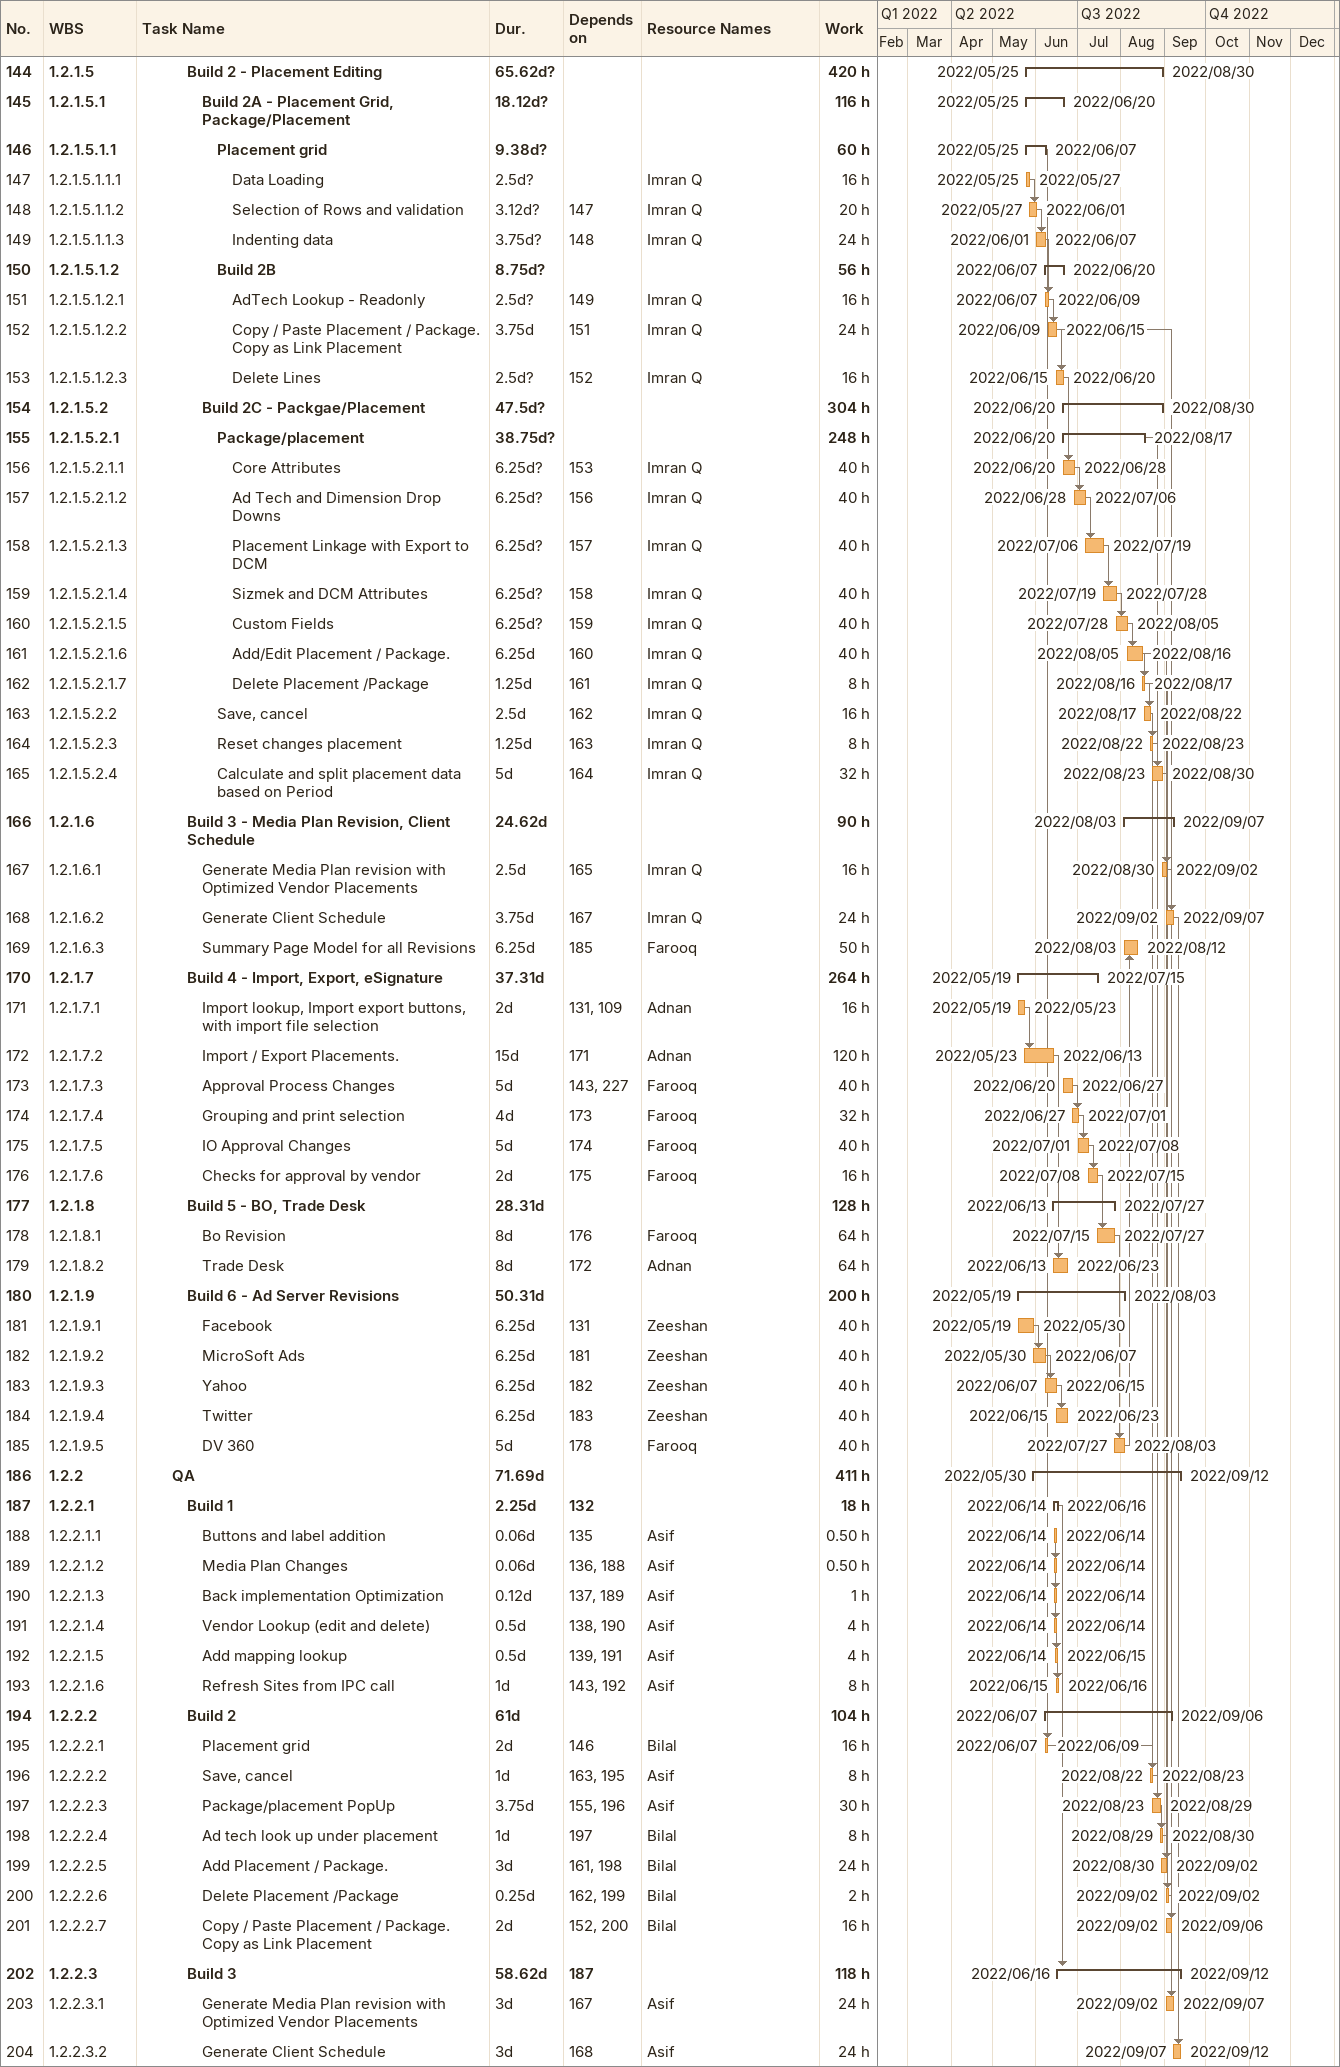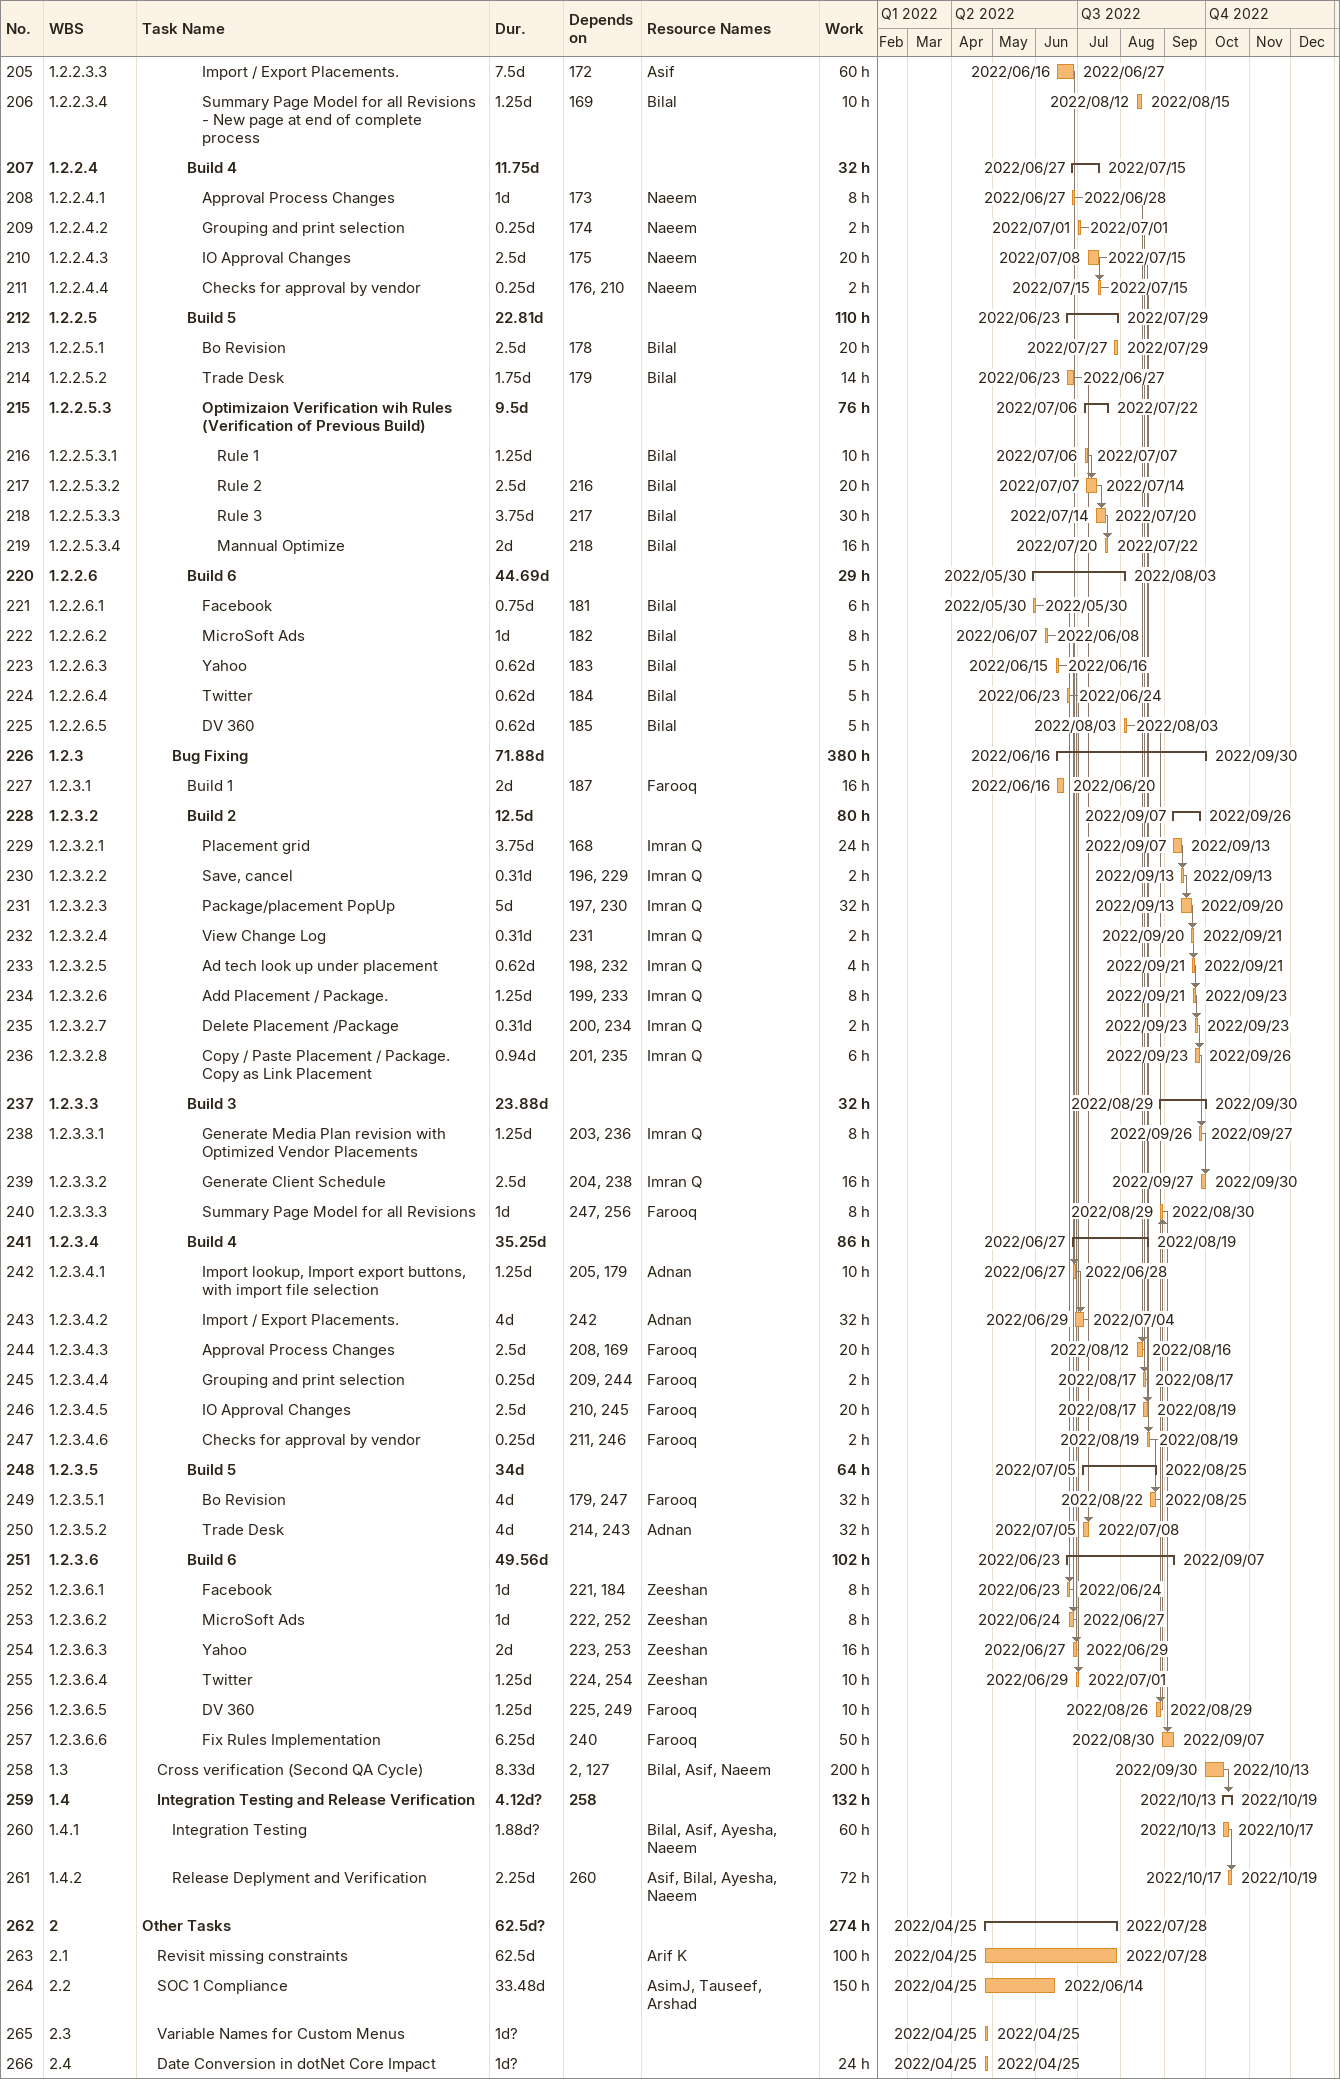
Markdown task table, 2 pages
| ID | WBS | Task | Duration | Start | Finish | Predecessors | Resources | Work (h) |
|---|---|---|---|---|---|---|---|---|
| 144 | 1.2.1.5 | **Build 2 - Placement Editing** | 65.62d? | 2022-05-25 | 2022-08-30 |  |  | 420 |
| 145 | 1.2.1.5.1 | **Build 2A - Placement Grid, Package/Placement** | 18.12d? | 2022-05-25 | 2022-06-20 |  |  | 116 |
| 146 | 1.2.1.5.1.1 | **Placement grid** | 9.38d? | 2022-05-25 | 2022-06-07 |  |  | 60 |
| 147 | 1.2.1.5.1.1.1 | Data Loading | 2.5d? | 2022-05-25 | 2022-05-27 |  | Imran Q | 16 |
| 148 | 1.2.1.5.1.1.2 | Selection of Rows and validation | 3.12d? | 2022-05-27 | 2022-06-01 | 147 | Imran Q | 20 |
| 149 | 1.2.1.5.1.1.3 | Indenting data | 3.75d? | 2022-06-01 | 2022-06-07 | 148 | Imran Q | 24 |
| 150 | 1.2.1.5.1.2 | **Build 2B** | 8.75d? | 2022-06-07 | 2022-06-20 |  |  | 56 |
| 151 | 1.2.1.5.1.2.1 | AdTech Lookup - Readonly | 2.5d? | 2022-06-07 | 2022-06-09 | 149 | Imran Q | 16 |
| 152 | 1.2.1.5.1.2.2 | Copy / Paste Placement / Package. Copy as Link Placement | 3.75d | 2022-06-09 | 2022-06-15 | 151 | Imran Q | 24 |
| 153 | 1.2.1.5.1.2.3 | Delete Lines | 2.5d? | 2022-06-15 | 2022-06-20 | 152 | Imran Q | 16 |
| 154 | 1.2.1.5.2 | **Build 2C - Packgae/Placement** | 47.5d? | 2022-06-20 | 2022-08-30 |  |  | 304 |
| 155 | 1.2.1.5.2.1 | **Package/placement** | 38.75d? | 2022-06-20 | 2022-08-17 |  |  | 248 |
| 156 | 1.2.1.5.2.1.1 | Core Attributes | 6.25d? | 2022-06-20 | 2022-06-28 | 153 | Imran Q | 40 |
| 157 | 1.2.1.5.2.1.2 | Ad Tech and Dimension Drop Downs | 6.25d? | 2022-06-28 | 2022-07-06 | 156 | Imran Q | 40 |
| 158 | 1.2.1.5.2.1.3 | Placement Linkage with Export to DCM | 6.25d? | 2022-07-06 | 2022-07-19 | 157 | Imran Q | 40 |
| 159 | 1.2.1.5.2.1.4 | Sizmek and DCM Attributes | 6.25d? | 2022-07-19 | 2022-07-28 | 158 | Imran Q | 40 |
| 160 | 1.2.1.5.2.1.5 | Custom Fields | 6.25d? | 2022-07-28 | 2022-08-05 | 159 | Imran Q | 40 |
| 161 | 1.2.1.5.2.1.6 | Add/Edit Placement / Package. | 6.25d | 2022-08-05 | 2022-08-16 | 160 | Imran Q | 40 |
| 162 | 1.2.1.5.2.1.7 | Delete Placement /Package | 1.25d | 2022-08-16 | 2022-08-17 | 161 | Imran Q | 8 |
| 163 | 1.2.1.5.2.2 | Save, cancel | 2.5d | 2022-08-17 | 2022-08-22 | 162 | Imran Q | 16 |
| 164 | 1.2.1.5.2.3 | Reset changes placement | 1.25d | 2022-08-22 | 2022-08-23 | 163 | Imran Q | 8 |
| 165 | 1.2.1.5.2.4 | Calculate and split placement data based on Period | 5d | 2022-08-23 | 2022-08-30 | 164 | Imran Q | 32 |
| 166 | 1.2.1.6 | **Build 3 - Media Plan Revision, Client Schedule** | 24.62d | 2022-08-03 | 2022-09-07 |  |  | 90 |
| 167 | 1.2.1.6.1 | Generate Media Plan revision with Optimized Vendor Placements | 2.5d | 2022-08-30 | 2022-09-02 | 165 | Imran Q | 16 |
| 168 | 1.2.1.6.2 | Generate Client Schedule | 3.75d | 2022-09-02 | 2022-09-07 | 167 | Imran Q | 24 |
| 169 | 1.2.1.6.3 | Summary Page Model for all Revisions | 6.25d | 2022-08-03 | 2022-08-12 | 185 | Farooq | 50 |
| 170 | 1.2.1.7 | **Build 4 - Import, Export, eSignature** | 37.31d | 2022-05-19 | 2022-07-15 |  |  | 264 |
| 171 | 1.2.1.7.1 | Import lookup, Import export buttons, with import file selection | 2d | 2022-05-19 | 2022-05-23 | 131, 109 | Adnan | 16 |
| 172 | 1.2.1.7.2 | Import / Export Placements. | 15d | 2022-05-23 | 2022-06-13 | 171 | Adnan | 120 |
| 173 | 1.2.1.7.3 | Approval Process Changes | 5d | 2022-06-20 | 2022-06-27 | 143, 227 | Farooq | 40 |
| 174 | 1.2.1.7.4 | Grouping and print selection | 4d | 2022-06-27 | 2022-07-01 | 173 | Farooq | 32 |
| 175 | 1.2.1.7.5 | IO Approval Changes | 5d | 2022-07-01 | 2022-07-08 | 174 | Farooq | 40 |
| 176 | 1.2.1.7.6 | Checks for approval by vendor | 2d | 2022-07-08 | 2022-07-15 | 175 | Farooq | 16 |
| 177 | 1.2.1.8 | **Build 5 - BO, Trade Desk** | 28.31d | 2022-06-13 | 2022-07-27 |  |  | 128 |
| 178 | 1.2.1.8.1 | Bo Revision | 8d | 2022-07-15 | 2022-07-27 | 176 | Farooq | 64 |
| 179 | 1.2.1.8.2 | Trade Desk | 8d | 2022-06-13 | 2022-06-23 | 172 | Adnan | 64 |
| 180 | 1.2.1.9 | **Build 6 - Ad Server Revisions** | 50.31d | 2022-05-19 | 2022-08-03 |  |  | 200 |
| 181 | 1.2.1.9.1 | Facebook | 6.25d | 2022-05-19 | 2022-05-30 | 131 | Zeeshan | 40 |
| 182 | 1.2.1.9.2 | MicroSoft Ads | 6.25d | 2022-05-30 | 2022-06-07 | 181 | Zeeshan | 40 |
| 183 | 1.2.1.9.3 | Yahoo | 6.25d | 2022-06-07 | 2022-06-15 | 182 | Zeeshan | 40 |
| 184 | 1.2.1.9.4 | Twitter | 6.25d | 2022-06-15 | 2022-06-23 | 183 | Zeeshan | 40 |
| 185 | 1.2.1.9.5 | DV 360 | 5d | 2022-07-27 | 2022-08-03 | 178 | Farooq | 40 |
| 186 | 1.2.2 | **QA** | 71.69d | 2022-05-30 | 2022-09-12 |  |  | 411 |
| 187 | 1.2.2.1 | **Build 1** | 2.25d | 2022-06-14 | 2022-06-16 | 132 |  | 18 |
| 188 | 1.2.2.1.1 | Buttons and label addition | 0.06d | 2022-06-14 | 2022-06-14 | 135 | Asif | 0.50 |
| 189 | 1.2.2.1.2 | Media Plan Changes | 0.06d | 2022-06-14 | 2022-06-14 | 136, 188 | Asif | 0.50 |
| 190 | 1.2.2.1.3 | Back implementation Optimization | 0.12d | 2022-06-14 | 2022-06-14 | 137, 189 | Asif | 1 |
| 191 | 1.2.2.1.4 | Vendor Lookup (edit and delete) | 0.5d | 2022-06-14 | 2022-06-14 | 138, 190 | Asif | 4 |
| 192 | 1.2.2.1.5 | Add mapping lookup | 0.5d | 2022-06-14 | 2022-06-15 | 139, 191 | Asif | 4 |
| 193 | 1.2.2.1.6 | Refresh Sites from IPC call | 1d | 2022-06-15 | 2022-06-16 | 143, 192 | Asif | 8 |
| 194 | 1.2.2.2 | **Build 2** | 61d | 2022-06-07 | 2022-09-06 |  |  | 104 |
| 195 | 1.2.2.2.1 | Placement grid | 2d | 2022-06-07 | 2022-06-09 | 146 | Bilal | 16 |
| 196 | 1.2.2.2.2 | Save, cancel | 1d | 2022-08-22 | 2022-08-23 | 163, 195 | Asif | 8 |
| 197 | 1.2.2.2.3 | Package/placement PopUp | 3.75d | 2022-08-23 | 2022-08-29 | 155, 196 | Asif | 30 |
| 198 | 1.2.2.2.4 | Ad tech look up under placement | 1d | 2022-08-29 | 2022-08-30 | 197 | Bilal | 8 |
| 199 | 1.2.2.2.5 | Add Placement / Package. | 3d | 2022-08-30 | 2022-09-02 | 161, 198 | Bilal | 24 |
| 200 | 1.2.2.2.6 | Delete Placement /Package | 0.25d | 2022-09-02 | 2022-09-02 | 162, 199 | Bilal | 2 |
| 201 | 1.2.2.2.7 | Copy / Paste Placement / Package. Copy as Link Placement | 2d | 2022-09-02 | 2022-09-06 | 152, 200 | Bilal | 16 |
| 202 | 1.2.2.3 | **Build 3** | 58.62d | 2022-06-16 | 2022-09-12 | 187 |  | 118 |
| 203 | 1.2.2.3.1 | Generate Media Plan revision with Optimized Vendor Placements | 3d | 2022-09-02 | 2022-09-07 | 167 | Asif | 24 |
| 204 | 1.2.2.3.2 | Generate Client Schedule | 3d | 2022-09-07 | 2022-09-12 | 168 | Asif | 24 |
| 205 | 1.2.2.3.3 | Import / Export Placements. | 7.5d | 2022-06-16 | 2022-06-27 | 172 | Asif | 60 |
| 206 | 1.2.2.3.4 | Summary Page Model for all Revisions - New page at end of complete process | 1.25d | 2022-08-12 | 2022-08-15 | 169 | Bilal | 10 |
| 207 | 1.2.2.4 | **Build 4** | 11.75d | 2022-06-27 | 2022-07-15 |  |  | 32 |
| 208 | 1.2.2.4.1 | Approval Process Changes | 1d | 2022-06-27 | 2022-06-28 | 173 | Naeem | 8 |
| 209 | 1.2.2.4.2 | Grouping and print selection | 0.25d | 2022-07-01 | 2022-07-01 | 174 | Naeem | 2 |
| 210 | 1.2.2.4.3 | IO Approval Changes | 2.5d | 2022-07-08 | 2022-07-15 | 175 | Naeem | 20 |
| 211 | 1.2.2.4.4 | Checks for approval by vendor | 0.25d | 2022-07-15 | 2022-07-15 | 176, 210 | Naeem | 2 |
| 212 | 1.2.2.5 | **Build 5** | 22.81d | 2022-06-23 | 2022-07-29 |  |  | 110 |
| 213 | 1.2.2.5.1 | Bo Revision | 2.5d | 2022-07-27 | 2022-07-29 | 178 | Bilal | 20 |
| 214 | 1.2.2.5.2 | Trade Desk | 1.75d | 2022-06-23 | 2022-06-27 | 179 | Bilal | 14 |
| 215 | 1.2.2.5.3 | **Optimizaion Verification wih Rules (Verification of Previous Build)** | 9.5d | 2022-07-06 | 2022-07-22 |  |  | 76 |
| 216 | 1.2.2.5.3.1 | Rule 1 | 1.25d | 2022-07-06 | 2022-07-07 |  | Bilal | 10 |
| 217 | 1.2.2.5.3.2 | Rule 2 | 2.5d | 2022-07-07 | 2022-07-14 | 216 | Bilal | 20 |
| 218 | 1.2.2.5.3.3 | Rule 3 | 3.75d | 2022-07-14 | 2022-07-20 | 217 | Bilal | 30 |
| 219 | 1.2.2.5.3.4 | Mannual Optimize | 2d | 2022-07-20 | 2022-07-22 | 218 | Bilal | 16 |
| 220 | 1.2.2.6 | **Build 6** | 44.69d | 2022-05-30 | 2022-08-03 |  |  | 29 |
| 221 | 1.2.2.6.1 | Facebook | 0.75d | 2022-05-30 | 2022-05-30 | 181 | Bilal | 6 |
| 222 | 1.2.2.6.2 | MicroSoft Ads | 1d | 2022-06-07 | 2022-06-08 | 182 | Bilal | 8 |
| 223 | 1.2.2.6.3 | Yahoo | 0.62d | 2022-06-15 | 2022-06-16 | 183 | Bilal | 5 |
| 224 | 1.2.2.6.4 | Twitter | 0.62d | 2022-06-23 | 2022-06-24 | 184 | Bilal | 5 |
| 225 | 1.2.2.6.5 | DV 360 | 0.62d | 2022-08-03 | 2022-08-03 | 185 | Bilal | 5 |
| 226 | 1.2.3 | **Bug Fixing** | 71.88d | 2022-06-16 | 2022-09-30 |  |  | 380 |
| 227 | 1.2.3.1 | Build 1 | 2d | 2022-06-16 | 2022-06-20 | 187 | Farooq | 16 |
| 228 | 1.2.3.2 | **Build 2** | 12.5d | 2022-09-07 | 2022-09-26 |  |  | 80 |
| 229 | 1.2.3.2.1 | Placement grid | 3.75d | 2022-09-07 | 2022-09-13 | 168 | Imran Q | 24 |
| 230 | 1.2.3.2.2 | Save, cancel | 0.31d | 2022-09-13 | 2022-09-13 | 196, 229 | Imran Q | 2 |
| 231 | 1.2.3.2.3 | Package/placement PopUp | 5d | 2022-09-13 | 2022-09-20 | 197, 230 | Imran Q | 32 |
| 232 | 1.2.3.2.4 | View Change Log | 0.31d | 2022-09-20 | 2022-09-21 | 231 | Imran Q | 2 |
| 233 | 1.2.3.2.5 | Ad tech look up under placement | 0.62d | 2022-09-21 | 2022-09-21 | 198, 232 | Imran Q | 4 |
| 234 | 1.2.3.2.6 | Add Placement / Package. | 1.25d | 2022-09-21 | 2022-09-23 | 199, 233 | Imran Q | 8 |
| 235 | 1.2.3.2.7 | Delete Placement /Package | 0.31d | 2022-09-23 | 2022-09-23 | 200, 234 | Imran Q | 2 |
| 236 | 1.2.3.2.8 | Copy / Paste Placement / Package. Copy as Link Placement | 0.94d | 2022-09-23 | 2022-09-26 | 201, 235 | Imran Q | 6 |
| 237 | 1.2.3.3 | **Build 3** | 23.88d | 2022-08-29 | 2022-09-30 |  |  | 32 |
| 238 | 1.2.3.3.1 | Generate Media Plan revision with Optimized Vendor Placements | 1.25d | 2022-09-26 | 2022-09-27 | 203, 236 | Imran Q | 8 |
| 239 | 1.2.3.3.2 | Generate Client Schedule | 2.5d | 2022-09-27 | 2022-09-30 | 204, 238 | Imran Q | 16 |
| 240 | 1.2.3.3.3 | Summary Page Model for all Revisions | 1d | 2022-08-29 | 2022-08-30 | 247, 256 | Farooq | 8 |
| 241 | 1.2.3.4 | **Build 4** | 35.25d | 2022-06-27 | 2022-08-19 |  |  | 86 |
| 242 | 1.2.3.4.1 | Import lookup, Import export buttons, with import file selection | 1.25d | 2022-06-27 | 2022-06-28 | 205, 179 | Adnan | 10 |
| 243 | 1.2.3.4.2 | Import / Export Placements. | 4d | 2022-06-29 | 2022-07-04 | 242 | Adnan | 32 |
| 244 | 1.2.3.4.3 | Approval Process Changes | 2.5d | 2022-08-12 | 2022-08-16 | 208, 169 | Farooq | 20 |
| 245 | 1.2.3.4.4 | Grouping and print selection | 0.25d | 2022-08-17 | 2022-08-17 | 209, 244 | Farooq | 2 |
| 246 | 1.2.3.4.5 | IO Approval Changes | 2.5d | 2022-08-17 | 2022-08-19 | 210, 245 | Farooq | 20 |
| 247 | 1.2.3.4.6 | Checks for approval by vendor | 0.25d | 2022-08-19 | 2022-08-19 | 211, 246 | Farooq | 2 |
| 248 | 1.2.3.5 | **Build 5** | 34d | 2022-07-05 | 2022-08-25 |  |  | 64 |
| 249 | 1.2.3.5.1 | Bo Revision | 4d | 2022-08-22 | 2022-08-25 | 179, 247 | Farooq | 32 |
| 250 | 1.2.3.5.2 | Trade Desk | 4d | 2022-07-05 | 2022-07-08 | 214, 243 | Adnan | 32 |
| 251 | 1.2.3.6 | **Build 6** | 49.56d | 2022-06-23 | 2022-09-07 |  |  | 102 |
| 252 | 1.2.3.6.1 | Facebook | 1d | 2022-06-23 | 2022-06-24 | 221, 184 | Zeeshan | 8 |
| 253 | 1.2.3.6.2 | MicroSoft Ads | 1d | 2022-06-24 | 2022-06-27 | 222, 252 | Zeeshan | 8 |
| 254 | 1.2.3.6.3 | Yahoo | 2d | 2022-06-27 | 2022-06-29 | 223, 253 | Zeeshan | 16 |
| 255 | 1.2.3.6.4 | Twitter | 1.25d | 2022-06-29 | 2022-07-01 | 224, 254 | Zeeshan | 10 |
| 256 | 1.2.3.6.5 | DV 360 | 1.25d | 2022-08-26 | 2022-08-29 | 225, 249 | Farooq | 10 |
| 257 | 1.2.3.6.6 | Fix Rules Implementation | 6.25d | 2022-08-30 | 2022-09-07 | 240 | Farooq | 50 |
| 258 | 1.3 | Cross verification (Second QA Cycle) | 8.33d | 2022-09-30 | 2022-10-13 | 2, 127 | Bilal, Asif, Naeem | 200 |
| 259 | 1.4 | **Integration Testing and Release Verification** | 4.12d? | 2022-10-13 | 2022-10-19 | 258 |  | 132 |
| 260 | 1.4.1 | Integration Testing | 1.88d? | 2022-10-13 | 2022-10-17 |  | Bilal, Asif, Ayesha, Naeem | 60 |
| 261 | 1.4.2 | Release Deplyment and Verification | 2.25d | 2022-10-17 | 2022-10-19 | 260 | Asif, Bilal, Ayesha, Naeem | 72 |
| 262 | 2 | **Other Tasks** | 62.5d? | 2022-04-25 | 2022-07-28 |  |  | 274 |
| 263 | 2.1 | Revisit missing constraints | 62.5d | 2022-04-25 | 2022-07-28 |  | Arif K | 100 |
| 264 | 2.2 | SOC 1 Compliance | 33.48d | 2022-04-25 | 2022-06-14 |  | AsimJ, Tauseef, Arshad | 150 |
| 265 | 2.3 | Variable Names for Custom Menus | 1d? | 2022-04-25 | 2022-04-25 |  |  |  |
| 266 | 2.4 | Date Conversion in dotNet Core Impact | 1d? | 2022-04-25 | 2022-04-25 |  |  | 24 |
